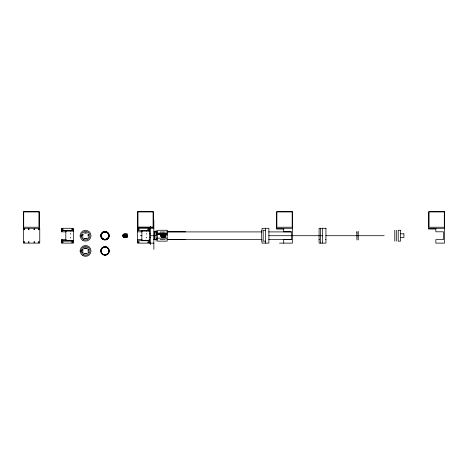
<?xml version="1.0" encoding="UTF-8"?>
<svg xmlns="http://www.w3.org/2000/svg" width="468" height="468" viewBox="0 0 468 468"><rect width="100%" height="100%" fill="white"/><g stroke="black" fill="none" stroke-linecap="round" stroke-linejoin="round"><path stroke-width="0.7" d="M163.233 235.849L163.233 235.685A0.626 0.626 0 0 0 162.279 235.17A0.626 0.626 0 0 0 162.279 236.252A0.626 0.626 0 0 0 163.221 235.714M80.157 235.305L80.157 236.118M80.157 250.515L80.157 251.334M81.221 250.591L81.221 251.257M81.303 235.305L81.303 236.118M162.332 235.316C161.641 237.071 164.169 235.193 162.39 235.281M153.048 227.191L137.838 227.191L137.838 211.981M137.493 227.536L153.393 227.536M23.4 228.296L39.751 228.296L39.751 243.126L23.4 243.126L23.4 211.635L39.294 211.635L39.294 228.331M137.493 228.296L153.849 228.296M276.576 228.296L292.471 228.296M428.706 228.296L444.6 228.296M283.573 229.057L276.576 229.057L276.576 211.635L292.471 211.635L292.471 243.126L279.542 243.126M435.702 228.992L428.706 229.057L428.706 211.635L444.6 211.635L444.6 243.126L435.854 243.126L435.854 239.628L443.459 239.628L443.459 231.795L435.854 231.795L435.854 228.296M265.473 230.274L263.191 230.274L263.191 241.149L265.473 241.149M61.431 230.35L73.412 230.35M61.431 230.689L73.412 230.689M137.493 230.689L149.473 230.689M65.807 231.069L73.412 231.069M141.868 231.069L149.473 231.069M66.28 231.83L61.431 231.83L61.431 228.296L73.412 228.296L73.412 243.126L61.431 243.126L61.431 239.593L66.28 239.593M137.493 231.83L142.155 231.83M148.999 231.83L149.473 231.83M153.954 231.795L156.874 231.795M167.012 231.795L185.638 231.795M154.709 231.906L156.903 231.906M167.129 231.906L262.109 231.906M268.685 231.906L291.33 231.906M160.144 232.005L165.163 232.005M156.131 233.146L167.158 233.146M149.473 233.807L150.614 233.807M400.485 233.807L403.907 233.807M156.131 233.906L167.158 233.906M156.131 234.667L167.158 234.667M126.372 235.305L127.512 235.305M164.403 235.305L165.543 235.305M126.372 235.685L127.512 235.685M164.403 235.685L165.543 235.685M100.872 235.714L101.176 235.714M108.781 235.714A3.802 3.802 0 0 0 103.077 232.421A3.802 3.802 0 0 0 103.077 239.008A3.802 3.802 0 0 0 108.781 235.714L109.085 235.714A4.107 4.107 0 0 1 102.925 239.271A4.107 4.107 0 0 1 102.925 232.157A4.107 4.107 0 0 1 109.085 235.714M126.372 235.737L127.512 235.737M140.336 235.714L141.792 235.714M150.556 235.714L156.394 235.714M161.647 235.714L163.162 235.714M164.403 235.737L165.543 235.737M166.778 235.714L167.158 235.714M268.825 235.714L322.856 235.714M325.775 235.714L384.181 235.714M126.372 236.118L127.512 236.118M164.403 236.118L165.543 236.118M149.473 237.615L150.614 237.615M400.485 237.615L403.907 237.615L403.907 233.819M156.131 238.165L167.158 238.165M160.144 239.417L165.163 239.417M137.493 239.593L142.155 239.593M148.999 239.593L149.473 239.593M153.978 239.517L156.903 239.517M167.129 239.517L262.109 239.517M268.685 239.517L291.33 239.517M153.954 239.628L156.874 239.628M167.012 239.628L185.638 239.628M319.094 239.628L319.521 239.628M325.512 239.628L325.939 239.628M65.807 240.353L73.412 240.353M141.868 240.353L149.473 240.353M61.431 240.733L73.412 240.733M137.493 240.733L149.473 240.733M61.431 241.073L73.412 241.073M153.849 243.126L137.493 243.126L137.493 211.635L153.393 211.635L153.393 228.296M163.139 234.228L163.127 234.175A0.591 0.562 17.6 0 1 163.139 233.906M125.108 234.228L125.096 234.175A0.591 0.562 17.6 0 1 125.102 233.906M125.155 234.702L125.19 235.1M396.302 230.274L396.302 241.149M394.781 230.274L394.781 241.149M358.266 231.414L358.266 240.008M356.745 231.444L357.125 231.719L356.745 232.479L357.125 232.479L356.745 232.859L357.125 233.239L356.745 233.62L357.125 234L356.745 234.38L357.125 235.141L356.745 235.141L357.125 235.521L356.745 235.901L357.125 236.281L356.745 236.662L357.125 237.042L356.745 237.422L357.125 237.802L356.745 238.183L357.125 239.704L356.745 239.979M322.516 228.296L322.516 243.126M320.615 228.296L320.615 243.126M283.725 228.296L283.725 231.795L291.33 231.795L291.33 239.628L283.725 239.628L283.725 243.126M265.473 228.296L265.473 243.126M262.051 230.414L262.051 228.296L268.895 228.296L268.895 243.126L262.051 243.126L262.051 241.008M261.671 230.274L261.671 241.149M165.543 233.906L165.543 237.516L162.595 237.516A1.808 1.808 0 0 1 160.787 235.714A1.808 1.808 0 0 1 162.595 233.906M164.403 233.906L164.403 237.516M163.712 233.146L163.712 233.906M163.642 233.906L163.642 237.516M162.589 233.146L162.589 233.906M160.699 233.146L160.699 233.906M159.576 233.146L159.576 233.906M156.131 230.274L156.131 241.149M154.721 231.748L154.721 239.674M154.229 231.73L154.229 239.692M153.849 220.159L153.849 249.409M150.614 226.278L150.614 244.741M149.473 228.296L149.473 243.126M146.431 230.706L146.431 231.069M146.431 233.462L146.431 234.158M146.431 237.264L146.431 237.96M146.431 240.353L146.431 240.716M141.868 230.689L141.868 240.733M126.372 233.906L126.372 237.516M125.611 233.906L125.611 237.516M104.978 246.741L104.978 247.046M104.978 254.803L104.978 255.107M70.37 230.706L70.37 231.069M70.37 233.462L70.37 234.158M70.37 237.264L70.37 237.96M70.37 240.353L70.37 240.716M65.807 230.689L65.807 240.733M62.004 230.689L62.004 231.83M62.004 239.593L62.004 240.733M124.564 237.387A1.784 1.679 0 0 1 122.751 235.714A1.808 1.808 0 0 1 124.564 233.906L127.512 233.906L127.512 237.516L124.564 237.516A1.808 1.808 0 0 1 122.756 235.714A1.784 1.679 0 0 1 124.564 234.035M162.027 236.592A1.047 1.047 0 0 1 161.676 236.211M162.887 234.708A1.047 1.047 0 0 1 163.098 234.796M163.478 235.147A1.047 1.047 0 0 1 163.578 235.345M162.595 237.387A1.784 1.679 0 0 1 160.781 235.714A1.784 1.679 0 0 1 162.595 234.035M83.918 248.145C84.117 248.923 85.182 247.835 84.064 248.438C83.62 247.513 85.398 248.046 83.93 248.075M85.258 248.145C85.504 248.923 86.527 247.835 85.352 248.397C85.094 247.496 86.668 248.075 85.27 248.075M86.603 248.145C86.872 248.894 87.849 247.894 86.674 248.373C86.522 247.496 87.966 248.087 86.615 248.075M23.915 229.261C24.74 230.999 25.254 227.781 23.921 229.215M23.915 242.073C24.716 243.822 25.29 240.599 23.921 242.032M28.291 229.261C29.063 231.005 29.695 227.781 28.296 229.215M28.291 242.073C29.092 243.828 29.636 240.587 28.296 242.032M33.877 229.261C34.69 231.011 35.229 227.758 33.883 229.215M33.877 242.073C34.685 243.828 35.252 240.581 33.883 242.032M38.253 229.261C39.072 231.011 39.593 227.77 38.259 229.215M38.253 242.073C39.055 243.828 39.616 240.581 38.259 242.032M82.538 234.345L83.111 234.392L82.538 234.345M82.538 235.685L83.105 235.761L82.543 235.661M82.538 237.03L83.105 237.106L82.549 236.978M82.503 249.555C83.228 250.672 83.134 248.455 82.503 249.555M82.503 252.24C83.222 253.305 83.246 251.187 82.514 252.176M82.503 250.895C83.251 251.983 83.169 249.818 82.508 250.866M83.953 232.929L84.521 233.005L83.965 232.877M83.953 238.446L84.521 238.493L83.953 238.446M83.918 253.65C84.761 254.703 84.468 252.521 83.918 253.65M85.299 232.929L85.866 232.982L85.299 232.929M85.299 238.446L85.866 238.493L85.299 238.446M85.258 253.65C85.96 254.767 85.936 252.562 85.258 253.65M86.638 232.929L87.206 233.005L86.65 232.877M86.638 238.446L87.206 238.493L86.638 238.446M86.603 253.65C87.264 254.779 87.376 252.556 86.603 253.65M88.054 234.345L88.622 234.392L88.054 234.345M88.054 237.03L88.622 237.106L88.066 236.978M88.054 235.685L88.622 235.761L88.06 235.661M88.019 250.895C88.592 252.03 88.891 249.883 88.019 250.866M88.019 249.555C88.832 250.637 88.598 248.42 88.019 249.555M88.019 252.24C88.744 253.317 88.704 251.199 88.031 252.176M38.99 211.94L23.704 211.94L23.704 227.232L38.99 227.232L38.99 211.94M153.089 211.94L137.797 211.94L137.797 227.232L153.089 227.232L153.089 211.94M292.167 211.94L276.88 211.94L276.88 227.232L292.167 227.232L292.167 211.94M444.296 211.94L429.01 211.94L429.01 227.232L444.296 227.232L444.296 211.94M325.939 228.296L319.094 228.296L319.094 243.126L325.939 243.126L325.939 228.296M167.158 230.274L157.652 230.274L157.652 241.149L167.158 241.149L167.158 230.274M400.485 230.274L398.204 230.274L398.204 241.149L400.485 241.149L400.485 230.274M125.073 236.042A0.608 0.603 -90 0 0 124.593 235.106A0.608 0.603 -90 0 0 124.026 235.989A0.608 0.603 -90 0 0 125.073 236.042M124.26 236.241A0.608 0.608 0 0 0 125.172 235.714A0.608 0.608 0 0 0 124.26 235.182A0.608 0.608 0 0 0 124.26 236.241M82.865 255.633A5.441 5.441 0 0 0 91.02 250.924A5.441 5.441 0 0 0 82.865 246.215A5.441 5.441 0 0 0 82.865 255.633M83.398 254.709A4.376 4.376 0 0 0 89.955 250.924A4.376 4.376 0 0 0 83.398 247.139A4.376 4.376 0 0 0 83.398 254.709M102.831 254.645A4.3 4.3 0 0 0 109.278 250.924A4.3 4.3 0 0 0 102.831 247.203A4.3 4.3 0 0 0 102.831 254.645M102.983 254.381A3.996 3.996 0 0 0 108.974 250.924A3.996 3.996 0 0 0 102.983 247.467A3.996 3.996 0 0 0 102.983 254.381M103.036 254.282A3.879 3.879 0 0 0 108.857 250.924A3.879 3.879 0 0 0 103.036 247.566A3.879 3.879 0 0 0 103.036 254.282M102.884 254.545A4.183 4.183 0 0 0 109.161 250.924A4.183 4.183 0 0 0 102.884 247.303A4.183 4.183 0 0 0 102.884 254.545M72.101 242.646A0.608 0.608 0 0 0 73.014 242.12A0.608 0.608 0 0 0 72.101 241.593A0.608 0.608 0 0 0 72.101 242.646M62.133 242.646A0.608 0.608 0 0 0 63.045 242.12A0.608 0.608 0 0 0 62.133 241.593A0.608 0.608 0 0 0 62.133 242.646M72.101 229.829A0.608 0.608 0 0 0 73.014 229.302A0.608 0.608 0 0 0 72.101 228.776A0.608 0.608 0 0 0 72.101 229.829M62.133 229.829A0.608 0.608 0 0 0 63.045 229.302A0.608 0.608 0 0 0 62.133 228.776A0.608 0.608 0 0 0 62.133 229.829M148.163 242.646A0.608 0.608 0 0 0 149.076 242.12A0.608 0.608 0 0 0 148.163 241.593A0.608 0.608 0 0 0 148.163 242.646M138.2 242.646A0.608 0.608 0 0 0 139.113 242.12A0.608 0.608 0 0 0 138.2 241.593A0.608 0.608 0 0 0 138.2 242.646M148.163 229.829A0.608 0.608 0 0 0 149.076 229.302A0.608 0.608 0 0 0 148.163 228.776A0.608 0.608 0 0 0 148.163 229.829M138.2 229.829A0.608 0.608 0 0 0 139.113 229.302A0.608 0.608 0 0 0 138.2 228.776A0.608 0.608 0 0 0 138.2 229.829M102.983 239.171A3.996 3.996 0 0 0 108.974 235.714A3.996 3.996 0 0 0 102.983 232.251A3.996 3.996 0 0 0 102.983 239.171M102.954 238.703A3.615 3.615 0 0 0 108.582 235.971A3.615 3.615 0 0 0 103.399 232.461A3.615 3.615 0 0 0 102.954 238.703M102.831 239.435A4.3 4.3 0 0 0 109.278 235.714A4.3 4.3 0 0 0 102.831 231.988A4.3 4.3 0 0 0 102.831 239.435M82.865 240.423A5.441 5.441 0 0 0 91.02 235.714A5.441 5.441 0 0 0 82.865 230.999A5.441 5.441 0 0 0 82.865 240.423M83.433 239.435A4.3 4.3 0 0 0 89.879 235.714A4.3 4.3 0 0 0 83.433 231.988A4.3 4.3 0 0 0 83.433 239.435M163.104 236.042A0.608 0.603 -90 0 0 162.624 235.106A0.608 0.603 -90 0 0 162.057 235.989A0.608 0.603 -90 0 0 163.104 236.042M162.057 235.398A0.626 0.62 90 0 0 162.595 236.34A0.626 0.62 90 0 0 163.133 235.398A0.626 0.62 90 0 0 162.057 235.398"/></g></svg>
